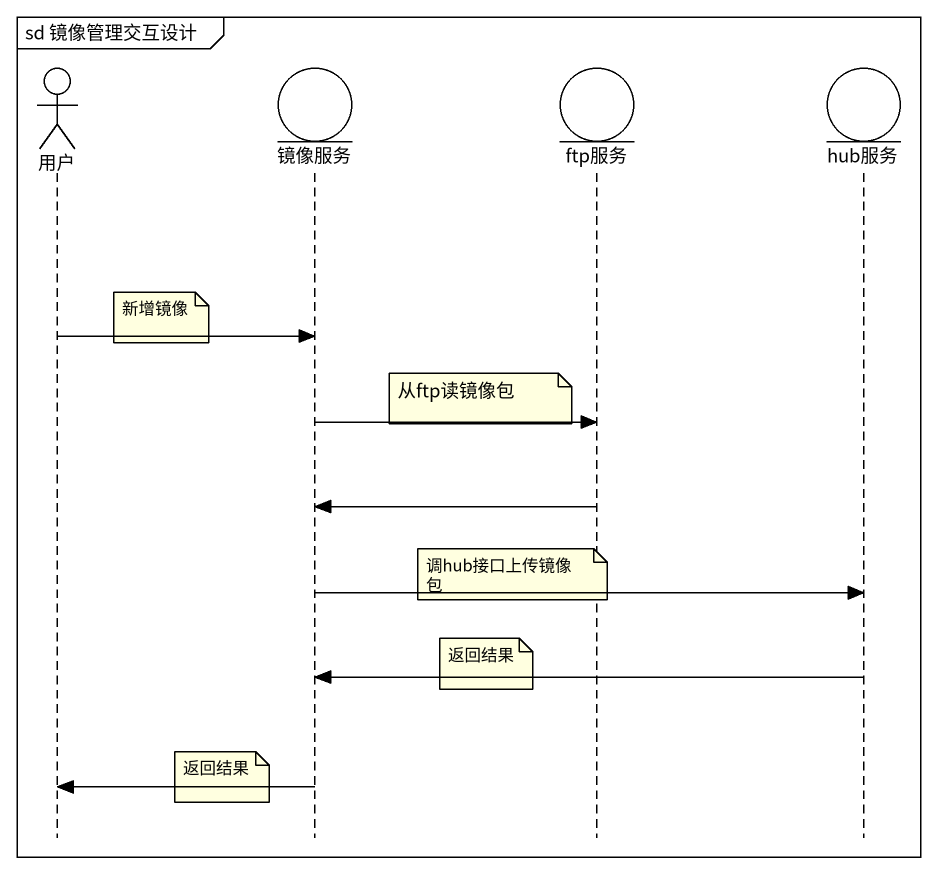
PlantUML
@startuml
mainframe sd 镜像管理交互设计
hide footbox
actor 用户
entity 镜像服务
entity ftp服务
entity hub服务

note right of 用户 : 新增镜像
用户 -> 镜像服务
note left of ftp服务 : 从ftp读镜像包
镜像服务 -> ftp服务
ftp服务 -> 镜像服务
note over ftp服务 : 调hub接口上传镜像包
镜像服务 -> hub服务
note left of ftp服务 : 返回结果
hub服务 -> 镜像服务
note left of 镜像服务 : 返回结果
镜像服务 -> 用户
@enduml
